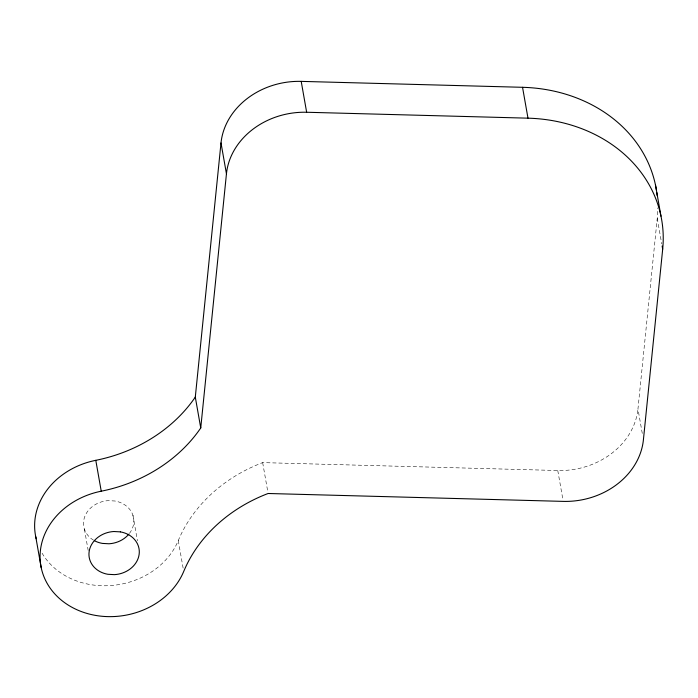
<?xml version="1.0" encoding="UTF-8"?>
<svg xmlns="http://www.w3.org/2000/svg" width="698" height="698" viewBox="0 0 698 698"><rect width="100%" height="100%" fill="white"/><g stroke="black" fill="none" stroke-linecap="round" stroke-linejoin="round"><path stroke-width="0.52" stroke-dasharray="3.49 2.62" d="M642.282 433.432L637.963 408.941L657.237 218.326A148.735 126.408 -10 0 0 657.795 207.925M42.089 553.174A74.372 63.204 -10 0 0 112.535 585.413A74.372 63.204 -10 0 0 178.278 540.557A146.624 124.619 -10 0 1 262.657 462.617L557.763 470.513A74.372 63.204 -10 0 0 637.963 408.941M657.237 218.326L661.748 243.872M557.763 470.513L563.024 500.318M262.657 462.617L267.91 492.422M178.278 540.557L183.155 568.242M132.925 515.229L137.427 540.784M84.432 529.189L88.184 550.478M129.462 533.385A25.285 21.49 -10 0 0 114.926 501.007L108.399 500.64A25.285 21.49 -10 0 0 84.746 516.642A25.285 21.49 -10 0 0 93.576 540.2"/><path stroke-width="1.05" d="M662.123 246.01L662.681 249.203L643.408 439.819A74.372 63.204 -10 0 1 563.207 501.382L268.102 493.495A146.624 124.619 -10 0 0 183.722 571.435A74.372 63.204 -10 0 1 57.41 596.615A74.372 63.204 -10 0 1 101.236 491.2A146.624 124.619 -10 0 0 200.745 427.979L195.3 397.101L221.004 142.942A74.372 63.204 -10 0 1 301.204 81.378L522.54 87.302A148.735 126.408 -10 0 1 656.469 190.38M200.745 427.979L226.449 173.819L221.004 142.942M226.449 173.819A74.372 63.204 -10 0 1 306.649 112.256L527.985 118.171A148.735 126.408 -10 0 1 662.681 249.203M655.535 185.302L660.98 216.171M522.54 87.302L527.985 118.171M301.204 81.378L306.649 112.256M195.3 397.101A146.624 124.619 -10 0 1 95.792 460.322L101.236 491.2M35.755 536.745L41.191 567.622M656.774 192.43A148.735 126.408 -10 0 1 657.158 195.519M36.209 538.751A74.372 63.204 -10 0 1 95.792 460.322M128.825 534.188A25.285 21.49 -10 0 1 108.958 543.777L102.432 543.41A25.285 21.49 -10 0 1 94.474 540.706M120.361 531.876L113.844 531.518A25.285 21.49 -10 0 0 89.126 551.699A25.285 21.49 -10 0 0 107.876 574.288L114.402 574.646A25.285 21.49 -10 0 0 139.12 554.465A25.285 21.49 -10 0 0 120.361 531.876"/></g></svg>
